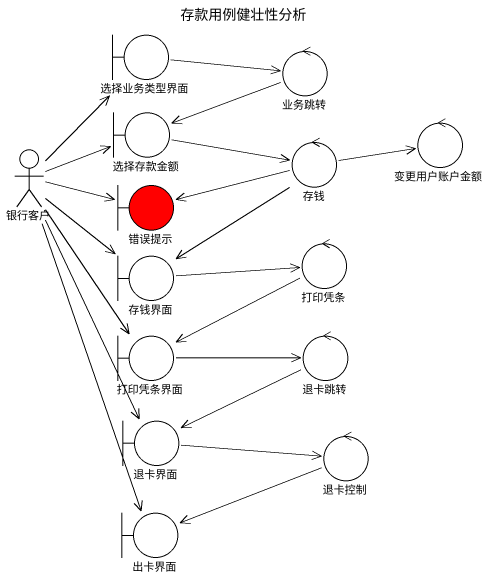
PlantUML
@startuml
title 存款用例健壮性分析
boundary 选择业务类型界面
control 业务跳转
boundary 选择存款金额
control 变更用户账户金额
actor 银行客户
control 存钱
boundary 错误提示 #FF0000
boundary 存钱界面
control 打印凭条
boundary 打印凭条界面
control 退卡跳转
boundary 退卡界面
control 退卡控制
boundary 出卡界面
选择业务类型界面 -right-> 业务跳转
业务跳转 -left-> 选择存款金额
选择存款金额 -right-> 存钱
银行客户 -up-> 选择业务类型界面
银行客户 -right-> 选择存款金额
银行客户 -right-> 错误提示
银行客户 --> 存钱界面
银行客户 --> 打印凭条界面
银行客户 --> 退卡界面
银行客户 --> 出卡界面
存钱 -right-> 变更用户账户金额
存钱 -left-> 错误提示
存钱 --> 存钱界面
存钱界面 -right-> 打印凭条
打印凭条 -left-> 打印凭条界面
打印凭条界面 -right-> 退卡跳转
退卡跳转 -left-> 退卡界面
退卡界面 -right-> 退卡控制
退卡控制 -left-> 出卡界面
@enduml
